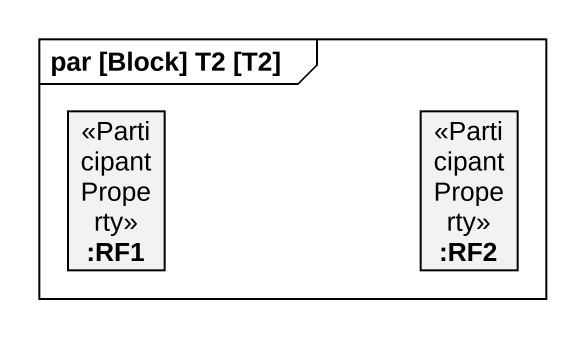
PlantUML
@startuml
mainframe par [Block] T2 [T2]
rectangle ":RF1" as RF1 <<ParticipantProperty>>
rectangle ":RF2" as RF2 <<ParticipantProperty>>
@enduml
